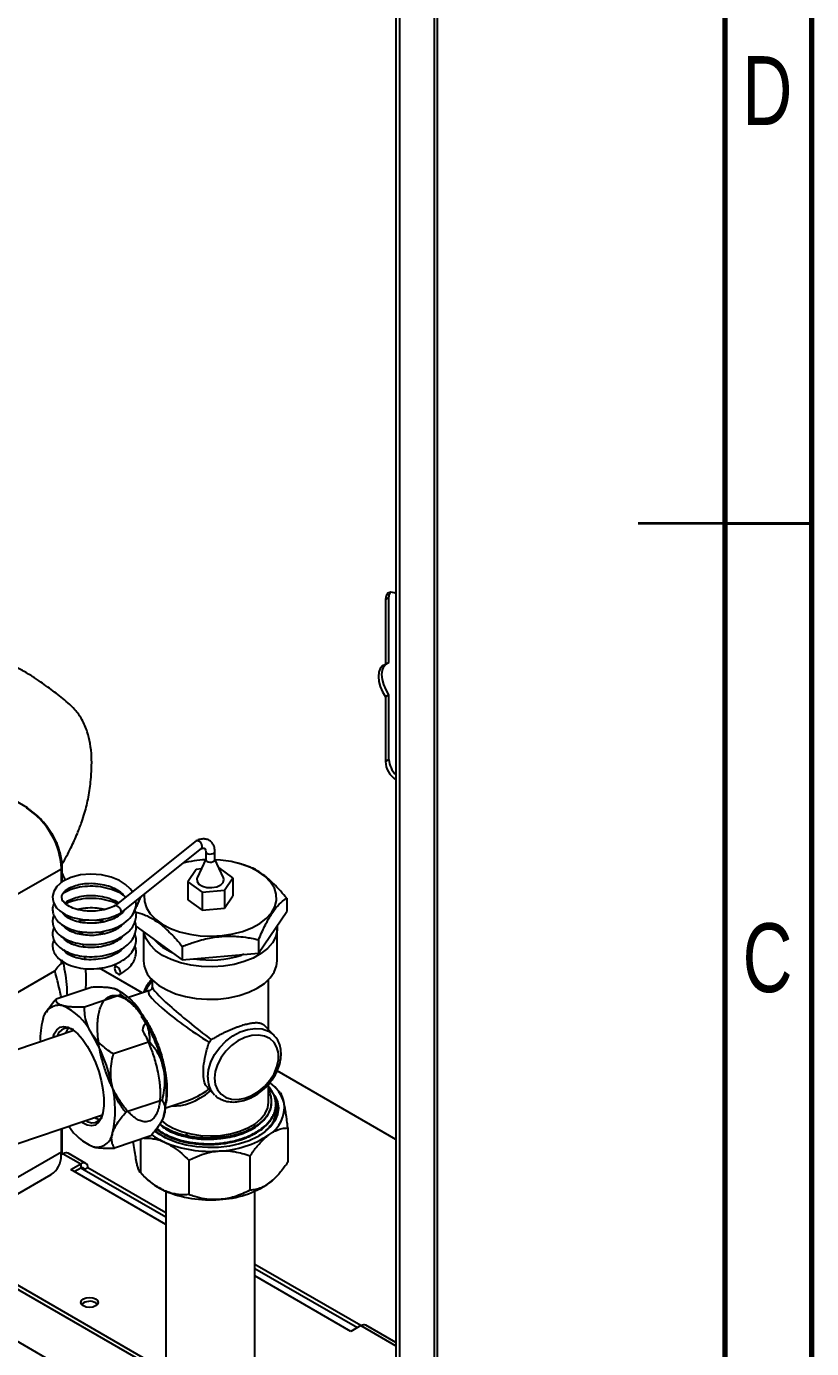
# Model space of a CAD drawing. Header units: millimetres. Extents: x 15 to 415, y 5 to 292.
# Drawn here: x 369.7 to 415, y 100.9 to 177.2 of the extents above; entities that cross this region are included whole.
import ezdxf

# ---------------------------------------------------------------- set-up
doc = ezdxf.new("R2010")
doc.units = ezdxf.units.MM
doc.styles.add('SLDTEXTSTYLE0', font='TXT', dxfattribs={"width": 0.75})

msp = doc.modelspace()

# ---------------------------------------------------------------- linework, layer by layer
at = {"color": 7, "linetype": 'Continuous', "lineweight": 70}
for p, q in [((415, 292), (415, 5)), ((410, 287), (410, 10))]:
    msp.add_line(p, q, dxfattribs=at)
at = {"color": 7, "linetype": 'Continuous', "lineweight": 25}
for p, q in [((393.4133, 97.3417), (393.4133, 189.9443)), ((393.2459, 97), (393.2459, 189.8194)), ((391.0235, 188.7697), (391.0235, 95.9504)), ((391.2256, 188.6531), (391.2256, 95.8337)), ((390.6195, 144.2259), (390.4175, 144.1093)), ((390.4175, 144.1093), (390.4175, 140.3766)), ((390.6195, 140.4932), (390.6195, 144.2259)), ((390.6195, 140.4932), (390.4175, 140.3766)), ((390.6195, 138.6268), (390.4175, 138.5102)), ((390.4175, 138.5102), (390.4175, 134.7774)), ((390.6195, 134.894), (390.6195, 138.6268)), ((369.7765, 132.1038), (365.18, 134.7573)), ((390.6195, 134.894), (390.4175, 134.7774)), ((379.4967, 130.2032), (374.8076, 126.4534)), ((375.1133, 126.0173), (379.7956, 129.7617)), ((380.0502, 129.1454), (379.5567, 128.0756)), ((380.0502, 129.592), (380.0502, 129.1254)), ((380.0502, 129.592), (380.0506, 129.5837)), ((380.5817, 129.1254), (380.5817, 129.592)), ((381.0752, 128.0756), (380.5817, 129.1454)), ((382.1158, 128.8594), (381.9087, 128.9142)), ((368.5982, 126.7921), (371.7254, 128.5974)), ((371.7672, 128.6558), (371.7671, 128.6596)), ((371.7672, 127.8402), (371.7672, 128.6558)), ((379.4917, 128.5538), (379.0113, 127.8443)), ((379.7893, 128.58), (379.4917, 128.5538)), ((381.6206, 128.0735), (380.8044, 128.6626)), ((372.1736, 127.3428), (372.1365, 127.4481)), ((379.0113, 127.8443), (379.8355, 127.2493)), ((379.0113, 127.8443), (379.0113, 126.7944)), ((379.8355, 127.2493), (381.1402, 127.3639)), ((381.1402, 127.3639), (381.6206, 128.0735)), ((381.1402, 127.3639), (381.1402, 126.3141)), ((381.6206, 128.0735), (381.6206, 127.0236)), ((372.391, 126.7253), (372.3479, 126.8477)), ((379.0113, 126.7944), (379.8355, 126.1995)), ((379.8355, 127.2493), (379.8355, 126.1995)), ((381.1402, 126.3141), (381.6206, 127.0236)), ((384.7191, 126.894), (384.7191, 126.1293)), ((371.9328, 125.899), (371.9761, 125.947)), ((374.9658, 125.9486), (375.044, 125.9022)), ((379.8355, 126.1995), (381.1402, 126.3141)), ((383.0977, 123.7346), (384.7191, 126.1293)), ((371.9448, 125.1898), (371.9991, 125.2322)), ((374.9574, 125.257), (375.0418, 125.1964)), ((376.0192, 125.279), (378.6945, 123.3478)), ((384.1731, 123.2929), (384.1731, 125.1593)), ((371.931, 124.4941), (371.9887, 124.5474)), ((372.8753, 124.8025), (372.8577, 124.9015)), ((376.4588, 124.9617), (376.4588, 123.2929)), ((383.0977, 124.4993), (383.0977, 123.7346)), ((373.0038, 124.0825), (372.9728, 124.2566)), ((373.0814, 123.3774), (373.0688, 123.5385)), ((378.6945, 124.1125), (378.6945, 123.3478)), ((378.6945, 123.3478), (383.0977, 123.7346)), ((382.2527, 123.6603), (382.1163, 123.612)), ((371.8264, 123.2045), (371.7254, 123.1367)), ((376.3884, 121.4294), (373.9124, 122.8587)), ((368.5982, 121.1183), (371.3501, 122.707)), ((376.9588, 122.1965), (376.9588, 121.7792)), ((383.6731, 119.3057), (383.6731, 122.1965)), ((373.5033, 121.774), (371.4135, 121.0698)), ((375.1417, 121.3202), (373.052, 120.616)), ((376.8095, 121.5713), (375.5947, 121.162)), ((370.9044, 120.4096), (370.8397, 120.3076)), ((372.4482, 119.2726), (362.9623, 116.0761)), ((371.996, 119.1599), (371.9829, 119.1158)), ((383.9681, 119.0139), (383.3915, 119.5842)), ((376.8096, 118.619), (374.7199, 117.9148)), ((391.0235, 112.9807), (384.1658, 116.9396)), ((380.1372, 115.9713), (380.5526, 115.5604)), ((383.6731, 115.1275), (383.6731, 116.1794)), ((384.3517, 115.686), (384.04, 116.002)), ((377.5299, 115.2527), (375.4401, 114.5485)), ((377.7388, 114.7992), (378.9535, 115.2085)), ((364.6045, 111.2025), (374.0904, 114.399)), ((384.0932, 114.9631), (384.0932, 115.0094)), ((384.0932, 114.5928), (384.0932, 114.6391)), ((371.7672, 112.3249), (371.7672, 113.6161)), ((373.6252, 114.2422), (373.6623, 114.215)), ((377.3898, 113.8535), (377.4545, 113.9555)), ((384.786, 113.6499), (384.786, 111.6741)), ((376.8806, 113.1933), (374.7909, 112.4891)), ((376.2784, 112.9903), (376.2784, 111.0714)), ((378.8896, 113.2294), (378.9994, 113.3044)), ((368.5982, 110.4613), (371.7254, 112.2666)), ((371.8306, 112.1624), (371.7558, 112.1192)), ((371.8306, 112.1623), (371.7622, 112.2018)), ((371.8306, 112.1624), (372.8408, 111.5792)), ((373.1265, 111.6075), (372.1163, 112.1907)), ((372.263, 111.2457), (372.8408, 111.5792)), ((372.4651, 111.129), (372.8408, 111.3459)), ((372.8408, 111.5792), (372.8408, 111.3459)), ((373.2449, 111.3459), (373.0428, 111.2292)), ((377.7445, 108.7483), (373.2449, 111.3459)), ((379.076, 111.7852), (379.076, 109.8094)), ((382.5999, 112.0348), (382.5999, 110.0591)), ((368.0063, 109.1532), (371.1336, 110.9585)), ((377.7445, 108.0813), (372.263, 111.2457)), ((373.0428, 111.2292), (377.7445, 108.515)), ((376.2801, 111.0695), (376.5918, 110.7536)), ((384.04, 110.7536), (384.0818, 110.7959)), ((377.7445, 109.9987), (377.7445, 97.5812)), ((382.8874, 97.8145), (382.8874, 109.9987)), ((377.4875, 96.5344), (358.5105, 107.4896)), ((365.8202, 106.535), (377.7445, 99.6512)), ((365.8202, 106.3017), (377.7445, 99.418)), ((389.0032, 102.2488), (382.8874, 105.7794)), ((382.8874, 105.5461), (388.8011, 102.1322)), ((388.4255, 101.9153), (382.8874, 105.1124)), ((373.6994, 103.5609), (373.8032, 103.4734)), ((389.0032, 102.2488), (388.4255, 101.9153)), ((391.0235, 101.2758), (389.2889, 102.2771))]:
    msp.add_line(p, q, dxfattribs=at)
at = {"color": 7, "linetype": 'Continuous', "lineweight": 35}
for p, q in [((415, 148.5), (405, 148.5)), ((410, 148.5), (415, 148.5))]:
    msp.add_line(p, q, dxfattribs=at)
at = {"color": 8, "linetype": 'Continuous', "lineweight": 25}
for p, q in [((371.7254, 127.8042), (371.7254, 128.5974)), ((371.7254, 123.1367), (371.7254, 123.2953)), ((371.7254, 112.2666), (371.7254, 113.602)), ((371.7162, 112.049), (371.7254, 112.2666)), ((372.8408, 111.3459), (373.0428, 111.2292)), ((389.0032, 102.2488), (391.0235, 101.0825))]:
    msp.add_line(p, q, dxfattribs=at)
at = {"color": 7, "linetype": 'Continuous', "lineweight": 25, "flags": 128}
for points in [[(391.0235, 144.4593), (390.9183, 144.5094), (390.7205, 144.5405), (390.5593, 144.4773), (390.454, 144.3276), (390.4175, 144.1093)], [(390.6195, 144.2259), (390.656, 144.4442), (390.7081, 144.5392)], [(390.4175, 140.3766), (390.248, 140.2886), (390.12, 140.1367), (390.0404, 139.929), (390.0134, 139.6766), (390.0404, 139.393), (390.12, 139.0934), (390.248, 138.7938), (390.4175, 138.5102)], [(390.6195, 138.6268), (390.45, 138.9104), (390.3221, 139.21), (390.2424, 139.5096), (390.2154, 139.7933), (390.2424, 140.0457), (390.3221, 140.2534), (390.4176, 140.3766)], [(376.5155, 127.1386), (376.504, 127.0622), (376.5123, 126.6979), (376.6244, 126.3393), (376.8371, 125.9963), (377.1448, 125.6782), (377.539, 125.3937), (378.0089, 125.1505), (378.5418, 124.9553), (379.123, 124.8134), (379.7368, 124.7286), (380.3664, 124.7033), (380.9946, 124.7382), (381.6043, 124.8323), (382.1788, 124.983), (382.7025, 125.1863), (383.1612, 125.4365), (383.5422, 125.727), (383.8352, 126.0497), (384.0323, 126.3958), (384.1279, 126.7559), (384.1196, 127.1202), (384.0075, 127.4787), (383.7947, 127.8217), (383.487, 128.1398), (383.0929, 128.4244), (382.623, 128.6675), (382.0901, 128.8628), (381.5089, 129.0047), (380.8951, 129.0895), (380.5985, 129.1089)], [(380.0502, 129.1254), (380.0607, 129.0827), (380.1084, 129.0295), (380.1877, 128.991), (380.2865, 128.9729), (380.3899, 128.978), (380.4819, 129.0055), (380.5487, 129.0513), (380.5801, 129.1084), (380.5817, 129.1254)], [(375.8175, 127.261), (375.685, 127.4435), (375.4278, 127.6817), (375.0677, 127.9097), (374.5962, 128.1048), (374.0294, 128.2373), (373.4267, 128.2825), (372.8243, 128.2341), (372.2614, 128.0901), (371.789, 127.8589), (371.4637, 127.5788), (371.2793, 127.2816), (371.2146, 126.996), (371.2235, 126.8221), (371.2642, 126.6609), (371.338, 126.5006), (371.4491, 126.343), (371.639, 126.1584), (371.9359, 125.9637), (372.3651, 125.7854), (372.9379, 125.6596), (373.6383, 125.6309), (374.4133, 125.746), (374.7977, 125.8696), (375.0965, 126.0099), (375.0965, 126.0099)], [(379.5567, 128.0756), (379.5399, 128.0298), (379.5479, 127.8632), (379.6597, 127.7095), (379.86, 127.5894), (380.122, 127.5193), (380.4101, 127.5086), (380.6856, 127.5586), (380.9111, 127.6627), (381.0562, 127.8068), (381.1013, 127.9715), (381.0752, 128.0756)], [(384.1643, 125.3098), (384.1682, 125.0472), (384.0837, 124.6827), (383.8964, 124.3312), (383.6115, 124.0023), (383.2366, 123.7049), (382.7821, 123.4472), (382.2604, 123.2362)], [(382.2604, 123.2362), (381.6855, 123.0777), (381.0734, 122.976), (380.4405, 122.9338), (379.8043, 122.9523), (379.182, 123.031), (378.5907, 123.1678), (378.0464, 123.3589), (377.564, 123.5991), (377.1567, 123.8818), (376.8356, 124.1994), (376.6094, 124.5432), (376.4843, 124.9038), (376.476, 124.9492)], [(374.7942, 122.8575), (374.8113, 122.7681), (374.8511, 122.6737), (374.9076, 122.5889), (374.972, 122.5264), (375.0347, 122.4958), (375.086, 122.5017), (375.1182, 122.5432), (375.1264, 122.6141), (375.1093, 122.7035), (375.0695, 122.7978), (375.013, 122.8827), (374.9486, 122.9452), (374.8859, 122.9758), (374.8346, 122.9699), (374.8024, 122.9283), (374.7942, 122.8575)], [(376.9847, 122.1704), (377.3502, 121.8692), (377.7966, 121.6068), (378.3117, 121.3904), (378.8814, 121.226), (379.4903, 121.1178), (380.1217, 121.0691), (380.7585, 121.0809), (381.3831, 121.1532), (381.9786, 121.2837), (382.5288, 121.4691), (383.0186, 121.7043), (383.4347, 121.9827), (383.7657, 122.297), (384.0026, 122.6383), (384.139, 122.9976), (384.1731, 123.2929)], [(371.2427, 118.8663), (371.3139, 119.0659), (371.4612, 119.3042), (371.6495, 119.4515), (371.8725, 119.5028), (372.1225, 119.4563), (372.3911, 119.3137), (372.669, 119.0798), (372.9469, 118.7626), (373.2152, 118.3728)], [(371.9765, 119.1136), (372.1022, 119.3437), (372.147, 119.3977)], [(380.5537, 116.5211), (380.597, 116.1596), (380.7248, 115.8441), (380.9311, 115.5894), (381.2063, 115.4074), (381.5375, 115.3067), (381.9093, 115.2919), (382.3042, 115.3638), (382.7038, 115.5189), (383.0894, 115.7501), (383.4429, 116.0464), (383.748, 116.3942), (383.9901, 116.777), (384.1582, 117.177), (384.2442, 117.5755), (384.2442, 117.9538), (384.1582, 118.2944), (383.9901, 118.5811), (383.748, 118.8007), (383.4429, 118.9429), (383.0894, 119.001), (382.7038, 118.9723), (382.3042, 118.8581), (381.9093, 118.6638), (381.5375, 118.3985), (381.2063, 118.0746), (380.9311, 117.7072), (380.7248, 117.3134), (380.597, 116.9118), (380.5537, 116.5211)], [(373.2152, 118.3728), (373.4648, 117.9238), (373.6872, 117.4308), (373.8749, 116.9106), (374.0214, 116.381), (374.1218, 115.8599), (374.1726, 115.3652), (374.1722, 114.9136), (374.1205, 114.5205), (374.0192, 114.1994), (373.8719, 113.9611), (373.6836, 113.8138), (373.4606, 113.7625), (373.2106, 113.809), (372.942, 113.9516), (372.8849, 113.9927)], [(383.6731, 115.9555), (383.7922, 115.8341), (384.0407, 115.4985), (384.1928, 115.1442), (384.2445, 114.7805), (384.1944, 114.4166), (384.0439, 114.0621), (383.7968, 113.7262), (383.4596, 113.4175), (383.041, 113.144), (382.5518, 112.9128), (382.0046, 112.7299), (381.4138, 112.6), (380.7945, 112.5265)], [(377.5144, 114.0596), (377.7545, 113.8747), (378.1702, 113.637), (378.6512, 113.4445), (379.1827, 113.3032), (379.7487, 113.2173), (380.3319, 113.1895), (380.9146, 113.2205), (381.4791, 113.3095), (382.0083, 113.4537), (382.4861, 113.6488), (382.8979, 113.8888), (383.2312, 114.1665), (383.476, 114.4733), (383.6248, 114.8), (383.6731, 115.1275)], [(380.5805, 115.5338), (380.5635, 115.5498), (380.5526, 115.5604)], [(373.1252, 114.0737), (373.2089, 114.0278), (373.4621, 113.9461), (373.6911, 113.963), (373.8874, 114.078), (374.0441, 114.2867), (374.0773, 114.3549)], [(377.6409, 114.3698), (377.5544, 114.1418), (377.4545, 113.9555)], [(373.9264, 114.117), (373.7024, 114.1941), (373.6187, 114.24)], [(380.7945, 112.5265), (380.1628, 112.5114), (379.535, 112.5549), (378.9275, 112.656), (378.356, 112.812), (377.8352, 113.019), (377.3787, 113.2715), (377.0918, 113.4817)], [(383.693, 110.4547), (383.9353, 110.6531), (384.04, 110.7536)], [(373.6994, 103.7942), (373.8078, 103.7005), (373.8459, 103.5901), (373.8078, 103.4796), (373.6994, 103.386), (373.5372, 103.3234), (373.3459, 103.3014), (373.1545, 103.3234), (372.9923, 103.386), (372.8839, 103.4796), (372.8459, 103.5901), (372.8839, 103.7005), (372.9923, 103.7942), (373.1545, 103.8567), (373.3459, 103.8787), (373.5372, 103.8567), (373.6994, 103.7942)]]:
    msp.add_lwpolyline(points, dxfattribs=at)
at = {"color": 8, "linetype": 'Continuous', "lineweight": 25, "flags": 128}
for points in [[(380.0506, 129.5837), (380.0607, 129.5493), (380.1084, 129.4961), (380.1877, 129.4576), (380.2865, 129.4395), (380.3899, 129.4446), (380.4819, 129.4721), (380.5487, 129.5179), (380.5801, 129.575), (380.5817, 129.5913)], [(376.9588, 122.123), (376.6747, 121.7271), (376.5388, 121.4801)], [(380.1629, 116.5804), (380.2088, 117.0082), (380.3443, 117.4481), (380.5635, 117.881), (380.8569, 118.2879), (381.2116, 118.6511), (381.6122, 118.9547), (382.0411, 119.1855), (382.4796, 119.3332), (382.9085, 119.3915), (383.3091, 119.3579), (383.6638, 119.2338), (383.9555, 119.0262)]]:
    msp.add_lwpolyline(points, dxfattribs=at)
at = {"color": 7, "linetype": 'Continuous', "lineweight": 25}
for centre, radius, start, end in [((391.711, 134.8244), 1.2944, 182.07995, 237.92005), ((391.9652, 134.9649), 1.3476, 183.014215, 225.671021), ((367.3391, 128.3978), 4.3909, 2.605478, 57.394522), ((369.7361, 132.0461), 0.0704, 353.701152, 54.986668), ((380.2791, 122.9505), 6.1633, 92.285229, 104.622287), ((379.1896, 126.3415), 2.7877, 221.255391, 247.098011), ((380.3104, 129.2352), 5.9061, 260.732246, 287.804818), ((378.0166, 123.3384), 1.5585, 181.672485, 228.539809), ((373.3713, 118.5855), 3.4038, 26.728979, 65.954834), ((371.5875, 119.7785), 0.9412, 77.130883, 172.996361), ((370.4102, 117.5877), 3.4038, 26.728979, 65.954834), ((374.5597, 118.8027), 4.0558, 164.401247, 182.598395), ((367.9734, 115.0434), 9.8455, 11.953976, 31.014948), ((372.0757, 118.7846), 0.6146, 56.932829, 164.651828), ((365.0124, 114.0456), 9.8455, 11.953976, 31.014948), ((372.1262, 115.6543), 5.6623, 346.888379, 14.611278), ((369.1651, 114.6565), 5.6623, 346.888379, 14.611278), ((382.5137, 114.5231), 2.1299, 15.128605, 54.291958), ((382.7528, 114.829), 1.8341, 300.83874, 7.831933), ((374.7505, 115.4047), 3.0847, 212.546597, 246.813746), ((373.7456, 113.4868), 0.9412, 257.130883, 352.996361), ((379.2818, 116.4591), 3.9698, 233.533479, 246.158555), ((380.2862, 118.9987), 6.6996, 247.080613, 274.723786), ((380.6081, 117.8632), 5.546, 272.375366, 303.795223), ((371.6958, 112.3321), 0.0718, 294.374658, 354.305201), ((371.998, 111.9287), 0.2874, 65.692881, 125.617577), ((370.3786, 112.0627), 1.3377, 304.361235, 359.410535), ((372.9985, 111.3858), 0.2495, 350.785963, 129.203285), ((372.9197, 111.2492), 0.1248, 350.785963, 129.203285), ((379.0975, 113.3292), 3.5933, 225.788954, 246.717601), ((380.2862, 116.1992), 6.6996, 247.080613, 274.723786), ((380.6081, 115.0636), 5.546, 272.375366, 303.795223), ((373.3544, 102.9573), 0.6953, 60.242628, 132.068102), ((389.1706, 102.0152), 0.2874, 65.692881, 125.617577)]:
    msp.add_arc(centre, radius, start, end, dxfattribs=at)
at = {"color": 8, "linetype": 'Continuous', "lineweight": 25}
for centre, radius, start, end in [((369.7469, 132.0383), 0.0719, 65.692881, 125.617577), ((371.6958, 128.6629), 0.0718, 294.374658, 354.305201), ((381.5652, 116.5317), 1.4031, 178.010512, 223.807001)]:
    msp.add_arc(centre, radius, start, end, dxfattribs=at)
for major_axis, ratio, start_param, end_param in [((3.5588, -2.3238), 0.1340023, 3.036403, 4.7808284), ((3.3504, -2.5916), 0.0820595, 3.2049811, 4.7917652), ((3.0477, 3.8881), 0.4793564, 3.7722396, 4.1446828), ((2.7317, 4.0885), 0.4772997, 3.380854, 4.0957873)]:
    msp.add_ellipse((380.3159, 119.2102), major_axis=major_axis, ratio=ratio, start_param=start_param, end_param=end_param, dxfattribs=at)
at = {"color": 7, "linetype": 'Continuous', "lineweight": 25}
for points, knots in [([(371.76, 128.8502), (371.9365, 129.1655), (372.2626, 129.7479), (372.6308, 130.569), (372.8841, 131.2379), (373.1065, 131.9399), (373.304, 132.7568), (373.4243, 133.6182), (373.4707, 134.3944), (373.4712, 135.0878), (373.4025, 135.7907), (373.2264, 136.5215), (372.9434, 137.1765), (372.5596, 137.7362), (372.1246, 138.1444), (371.7112, 138.4841), (371.3186, 138.7876), (370.9234, 139.0801), (370.5165, 139.3694), (370.0244, 139.7005), (369.5648, 139.9791), (369.1594, 140.1914), (368.8977, 140.3191), (368.7463, 140.3825), (368.7013, 140.4013)], [0, 0, 0, 0, 0.0724848, 0.133886, 0.1829415, 0.2202296, 0.2879248, 0.3614139, 0.4115907, 0.4627289, 0.5207565, 0.5734169, 0.6324106, 0.6842034, 0.7248827, 0.7583315, 0.7907753, 0.8238285, 0.8588809, 0.8982274, 0.9425326, 0.9660517, 0.9899144, 1, 1, 1, 1]), ([(371.1633, 130.6058), (371.0643, 130.7643), (370.8685, 131.0782), (370.5214, 131.4794), (370.1645, 131.8097), (369.9232, 131.9636), (369.8061, 132.0384)], [0, 0, 0, 0, 0.26271837, 0.51997734, 0.76696794, 1, 1, 1, 1]), ([(371.7614, 128.6589), (371.7622, 128.7246), (371.7647, 128.9046), (371.718, 129.2269), (371.6352, 129.58), (371.5282, 129.8992), (371.3914, 130.238), (371.2655, 130.4715), (371.1861, 130.6187)], [0, 0, 0, 0, 0.1085019, 0.29731, 0.4940597, 0.6388778, 0.7722715, 1, 1, 1, 1]), ([(379.4988, 130.2007), (379.5029, 130.2052), (379.5195, 130.223), (379.565, 130.2281), (379.6118, 130.2171), (379.6395, 130.2036), (379.6454, 130.2004), (379.6466, 130.1997)], [0, 0, 0, 0, 0.1269722, 0.5113144, 0.8955863, 0.978436, 1, 1, 1, 1]), ([(380.5817, 129.5913), (380.5711, 129.7), (380.5543, 129.871), (380.4468, 130.0612), (380.3237, 130.1899), (380.1569, 130.2815), (379.9536, 130.3211), (379.7275, 130.3026), (379.5756, 130.2394), (379.5001, 130.2079)], [0, 0, 0, 0, 0.2005793, 0.315654, 0.4397603, 0.5721324, 0.7115263, 0.8565729, 1, 1, 1, 1]), ([(379.7932, 129.7647), (379.8001, 129.7691), (379.8218, 129.783), (379.8396, 129.8326), (379.8431, 129.9046), (379.8237, 129.9863), (379.7847, 130.0672), (379.7298, 130.139), (379.6819, 130.179), (379.6538, 130.1958), (379.6479, 130.1991), (379.6466, 130.1997)], [0, 0, 0, 0, 0.0681302, 0.21670279, 0.36418077, 0.51150765, 0.6594618, 0.80847347, 0.95928786, 0.99158131, 1, 1, 1, 1]), ([(379.7645, 129.7409), (379.7987, 129.7552), (379.8853, 129.7915), (379.9745, 129.78), (380.0351, 129.7363), (380.0449, 129.6428), (380.0502, 129.5926)], [0, 0, 0, 0, 0.15995346, 0.40432835, 0.67999986, 1, 1, 1, 1]), ([(384.7191, 126.894), (384.6073, 127.0285), (384.2999, 127.3983), (383.7687, 127.9453), (383.1492, 128.4244), (382.5933, 128.7175), (382.2682, 128.8079), (382.1256, 128.8476)], [0, 0, 0, 0, 0.1344996, 0.3697865, 0.6127507, 0.830211, 1, 1, 1, 1]), ([(371.9428, 127.9342), (371.9052, 128.0303), (371.8507, 128.1701), (371.7871, 128.3069), (371.7672, 128.3497)], [0, 0, 0, 0, 0.6874789, 1, 1, 1, 1]), ([(374.815, 126.4677), (374.689, 126.4072), (374.4211, 126.2786), (373.9407, 126.1746), (373.4582, 126.1366), (372.914, 126.1682), (372.3947, 126.2969), (372.0193, 126.5042), (371.8316, 126.6872), (371.7314, 126.8861), (371.7458, 127.1167), (371.9739, 127.3747), (372.3423, 127.5678), (372.7256, 127.689), (373.1892, 127.7567), (373.698, 127.7561), (374.2084, 127.678), (374.6784, 127.5279), (375.0574, 127.3183), (375.3014, 127.1088), (375.3733, 126.9729), (375.3982, 126.9257)], [0, 0, 0, 0, 0.0473637, 0.1007577, 0.1498034, 0.194531, 0.2705144, 0.3292946, 0.3751512, 0.4146371, 0.4828618, 0.565461, 0.6115526, 0.6598483, 0.710209, 0.7620331, 0.814613, 0.867664, 0.9211339, 0.9726238, 1, 1, 1, 1]), ([(375.3263, 127.0463), (375.3152, 127.056), (375.169, 127.1854), (374.7675, 127.3566), (374.1684, 127.5333), (373.5295, 127.5984), (372.9114, 127.5642), (372.3388, 127.4411), (372.0326, 127.2888), (371.8818, 127.2138)], [0, 0, 0, 0, 0.0139787, 0.1854589, 0.3535272, 0.5189137, 0.6820108, 0.8433385, 1, 1, 1, 1]), ([(371.2913, 126.6022), (371.2604, 126.5147), (371.2005, 126.3449), (371.22, 126.067), (371.3255, 125.7876), (371.5516, 125.5072), (371.9021, 125.2546), (372.3673, 125.0587), (372.9215, 124.9363), (373.5398, 124.9045), (374.1851, 124.9734), (374.8133, 125.1541), (375.3643, 125.4452), (375.7669, 125.8159), (375.9784, 126.2093), (376.0486, 126.5186), (376.0189, 126.6873), (376.0105, 126.7348)], [0, 0, 0, 0, 0.05300717, 0.10289757, 0.15899337, 0.22223112, 0.29043542, 0.3611423, 0.43441758, 0.51049962, 0.58894671, 0.66990431, 0.75376749, 0.83746228, 0.91158836, 0.97510635, 1, 1, 1, 1]), ([(371.9335, 126.6049), (371.9345, 126.6065), (371.972, 126.666), (372.1843, 126.7893), (372.5413, 126.9443), (373.0256, 127.0443), (373.5594, 127.0655), (374.1024, 127.003), (374.5843, 126.8595), (374.8931, 126.7202), (375.0032, 126.6312), (375.0165, 126.6205)], [0, 0, 0, 0, 0.0035023, 0.1275165, 0.2666074, 0.4113931, 0.5566848, 0.7018014, 0.8464508, 0.9815083, 1, 1, 1, 1]), ([(374.9486, 126.5662), (374.9453, 126.5681), (374.7795, 126.6659), (374.3639, 126.7809), (373.7412, 126.889), (373.0969, 126.8871), (372.5117, 126.7806), (372.1315, 126.6652), (371.986, 126.5711), (371.9755, 126.5642)], [0, 0, 0, 0, 0.00404968, 0.20277708, 0.40044906, 0.59783653, 0.79562464, 0.98514633, 1, 1, 1, 1]), ([(376.3175, 126.9803), (376.2343, 126.8192), (376.1165, 126.5912), (376.0042, 126.3305), (375.9712, 126.254)], [0, 0, 0, 0, 0.7064503, 1, 1, 1, 1]), ([(383.0977, 124.4993), (383.2134, 124.7622), (383.4477, 125.2942), (383.8177, 125.9652), (384.1956, 126.4763), (384.4947, 126.7497), (384.6667, 126.8603), (384.7191, 126.894)], [0, 0, 0, 0, 0.2210602, 0.4473585, 0.669137, 0.8992177, 1, 1, 1, 1]), ([(371.2986, 125.9028), (371.2841, 125.8764), (371.2204, 125.7603), (371.2016, 125.5355), (371.2541, 125.2286), (371.4414, 124.9194), (371.7723, 124.6299), (372.2431, 124.3995), (372.8116, 124.2533), (373.4198, 124.2047), (374.0253, 124.2492), (374.5825, 124.3785), (375.0552, 124.571), (375.4238, 124.8028), (375.7904, 125.14), (376.0034, 125.5438), (376.0504, 125.9507), (375.993, 126.1449), (375.9672, 126.2324)], [0, 0, 0, 0, 0.015783, 0.0695028, 0.1252744, 0.1882696, 0.2584908, 0.3340112, 0.4082552, 0.4808361, 0.5519932, 0.6213319, 0.6853834, 0.7437306, 0.796378, 0.8992742, 0.9546553, 1, 1, 1, 1]), ([(375.3751, 126.2267), (375.3342, 126.1706), (375.2413, 126.0429), (374.9918, 125.8467), (374.622, 125.6547), (374.1436, 125.5092), (373.6067, 125.4394), (373.069, 125.4533), (372.5837, 125.5467), (372.1906, 125.6996), (371.949, 125.876), (371.8176, 125.9922), (371.807, 126.047), (371.8068, 126.0484)], [0, 0, 0, 0, 0.0694498, 0.1580221, 0.2582302, 0.3684482, 0.480028, 0.5916164, 0.7028207, 0.8119092, 0.9106453, 0.9977086, 1, 1, 1, 1]), ([(372.6653, 126.2578), (372.6899, 126.266), (372.8565, 126.3214), (373.2469, 126.358), (373.7632, 126.3548), (374.0823, 126.2855), (374.228, 126.2538)], [0, 0, 0, 0, 0.05795411, 0.39255933, 0.72249434, 1, 1, 1, 1]), ([(374.9104, 126.4671), (374.9097, 126.4674), (374.9039, 126.469), (374.8776, 126.4749), (374.8441, 126.4767), (374.8252, 126.4618), (374.8199, 126.4576)], [0, 0, 0, 0, 0.0220674, 0.1630968, 0.765989, 1, 1, 1, 1]), ([(374.9104, 126.4671), (374.9112, 126.4669), (374.9169, 126.4652), (374.944, 126.4558), (374.9936, 126.4272), (375.0562, 126.3672), (375.1079, 126.2928), (375.143, 126.2122), (375.1582, 126.1335), (375.1502, 126.0672), (375.1283, 126.0236), (375.1041, 126.014), (375.0961, 126.0108)], [0, 0, 0, 0, 0.0047924, 0.0350641, 0.1649164, 0.2947934, 0.4224591, 0.5498221, 0.6776818, 0.806635, 0.9368012, 1, 1, 1, 1]), ([(375.9128, 126.1205), (375.9306, 126.1166), (376.1286, 126.0734), (376.5194, 125.9545), (377.1126, 125.6523), (377.7368, 125.1701), (378.2685, 124.6251), (378.5827, 124.247), (378.6945, 124.1125)], [0, 0, 0, 0, 0.0201191, 0.2229242, 0.4298164, 0.6482429, 0.8748459, 1, 1, 1, 1]), ([(371.3021, 125.191), (371.2807, 125.1527), (371.2049, 125.0174), (371.2034, 124.7669), (371.2819, 124.4751), (371.4528, 124.2165), (371.702, 123.9869), (372.0479, 123.7843), (372.4988, 123.6216), (373.0421, 123.5242), (373.6433, 123.51), (374.2577, 123.5912), (374.8441, 123.7694), (375.3419, 124.0348), (375.7086, 124.3571), (375.9322, 124.6961), (376.032, 125.0351), (376.0415, 125.322), (375.9826, 125.4959), (375.9591, 125.5654)], [0, 0, 0, 0, 0.0234957, 0.0829904, 0.1372447, 0.188142, 0.2405922, 0.298671, 0.3623891, 0.4313681, 0.502186, 0.5743909, 0.6482086, 0.7232652, 0.7930439, 0.8556221, 0.9110504, 0.9644164, 1, 1, 1, 1]), ([(375.3261, 125.4524), (375.2497, 125.3714), (375.0908, 125.2027), (374.7113, 124.9903), (374.2473, 124.8338), (373.7363, 124.7496), (373.2251, 124.7435), (372.7607, 124.8063), (372.378, 124.921), (372.1008, 125.0616), (371.9123, 125.1948), (371.8718, 125.2774), (371.8559, 125.3099)], [0, 0, 0, 0, 0.1058876, 0.2203093, 0.3340719, 0.4467325, 0.5578307, 0.665574, 0.7661743, 0.859135, 0.9445712, 1, 1, 1, 1]), ([(372.0652, 125.2042), (372.034, 125.1946), (372.0008, 125.1845), (371.9758, 125.168), (371.9743, 125.1671)], [0, 0, 0, 0, 0.94282424, 1, 1, 1, 1]), ([(372.6416, 125.5493), (372.742, 125.5765), (372.9472, 125.632), (373.1867, 125.6402), (373.3089, 125.6444)], [0, 0, 0, 0, 0.4897117, 1, 1, 1, 1]), ([(373.6722, 125.6359), (373.7699, 125.6318), (373.9621, 125.6238), (374.1392, 125.5741), (374.2263, 125.5497)], [0, 0, 0, 0, 0.5086267, 1, 1, 1, 1]), ([(371.2937, 124.4966), (371.2829, 124.4774), (371.2267, 124.3771), (371.2035, 124.174), (371.2369, 123.8841), (371.3992, 123.5695), (371.7288, 123.2581), (372.2194, 123.0058), (372.8098, 122.8522), (373.441, 122.8027), (374.0707, 122.8552), (374.6595, 123.0012), (375.1731, 123.2309), (375.5825, 123.5277), (375.8638, 123.8675), (376.0117, 124.219), (376.0497, 124.556), (375.9923, 124.7647), (375.9653, 124.863)], [0, 0, 0, 0, 0.0116257, 0.0605957, 0.1116705, 0.1750758, 0.250376, 0.3286581, 0.4050983, 0.4800592, 0.5537673, 0.6257985, 0.6963599, 0.7655274, 0.8319107, 0.8933658, 0.9497899, 1, 1, 1, 1]), ([(375.266, 124.7188), (375.245, 124.6835), (375.1802, 124.575), (374.9295, 124.414), (374.5794, 124.2397), (374.1329, 124.1104), (373.6307, 124.0422), (373.1089, 124.0504), (372.6151, 124.1355), (372.2059, 124.2891), (371.9355, 124.4651), (371.859, 124.5816), (371.8303, 124.6253)], [0, 0, 0, 0, 0.0450119, 0.1384585, 0.2379571, 0.3434215, 0.4542473, 0.5690106, 0.6869532, 0.8077019, 0.9279374, 1, 1, 1, 1]), ([(372.6497, 124.851), (372.6992, 124.8669), (372.857, 124.9177), (373.0516, 124.9304), (373.1851, 124.9392)], [0, 0, 0, 0, 0.3139821, 1, 1, 1, 1]), ([(373.6864, 124.9375), (373.7267, 124.9366), (373.9195, 124.9325), (374.1049, 124.8865), (374.2515, 124.8501)], [0, 0, 0, 0, 0.209039, 1, 1, 1, 1]), ([(374.9719, 124.5525), (374.981, 124.5478), (375.0092, 124.5334), (375.0291, 124.5158), (375.0425, 124.504)], [0, 0, 0, 0, 0.32492109, 1, 1, 1, 1]), ([(378.6945, 124.1125), (378.7982, 124.1539), (379.0058, 124.2368), (379.3772, 124.3677), (379.7988, 124.4948), (380.2456, 124.5972), (380.7371, 124.6761), (381.1593, 124.7078), (381.5493, 124.7086), (381.9022, 124.6937), (382.2816, 124.6537), (382.7043, 124.5859), (382.9554, 124.5306), (383.0977, 124.4993)], [0, 0, 0, 0, 0.0734783, 0.1471557, 0.258517, 0.3620606, 0.4473688, 0.5855293, 0.641208, 0.7073853, 0.8222946, 0.8993084, 1, 1, 1, 1]), ([(375.3037, 124.0381), (375.2552, 123.9824), (375.1357, 123.8446), (374.8187, 123.6449), (374.375, 123.4671), (373.8518, 123.3608), (373.3086, 123.3369), (372.7936, 123.3965), (372.369, 123.5232), (372.0137, 123.703), (371.9122, 123.8375), (371.8561, 123.912)], [0, 0, 0, 0, 0.0734249, 0.1813041, 0.2983728, 0.4165215, 0.5349199, 0.6532918, 0.7685443, 0.8719407, 1, 1, 1, 1]), ([(375.0843, 122.5007), (375.2418, 122.5977), (375.5372, 122.7796), (375.817, 123.1059), (375.9698, 123.4025), (376.0369, 123.6994), (376.0396, 123.9492), (375.9787, 124.1036), (375.9614, 124.1472)], [0, 0, 0, 0, 0.2301301, 0.4317611, 0.6018233, 0.7397989, 0.9264382, 1, 1, 1, 1]), ([(371.3501, 122.7069), (371.4154, 122.8022), (371.5288, 122.9677), (371.6668, 123.0863), (371.7254, 123.1367)], [0, 0, 0, 0, 0.5756144, 1, 1, 1, 1]), ([(371.7254, 123.1367), (371.7276, 123.1386), (371.7322, 123.1427), (371.7407, 123.1553), (371.7552, 123.1903), (371.7661, 123.2571), (371.7653, 123.3131), (371.7649, 123.3447)], [0, 0, 0, 0, 0.0437004, 0.0921613, 0.2099736, 0.5536706, 1, 1, 1, 1]), ([(373.1315, 121.6487), (373.1471, 121.9459), (373.1677, 122.3387), (373.1315, 122.7459), (373.1227, 122.8451)], [0, 0, 0, 0, 0.7565667, 1, 1, 1, 1]), ([(371.7227, 121.174), (371.6903, 121.3097), (371.6161, 121.62), (371.4958, 122.133), (371.3987, 122.5152), (371.3501, 122.707)], [0, 0, 0, 0, 0.2792635, 0.6384994, 1, 1, 1, 1]), ([(376.9588, 122.241), (376.8878, 122.1585), (376.7146, 121.9572), (376.5453, 121.6854), (376.4728, 121.4995), (376.4541, 121.4515)], [0, 0, 0, 0, 0.3400023, 0.8295133, 1, 1, 1, 1]), ([(373.5033, 121.774), (373.6027, 121.7766), (373.8022, 121.7819), (374.0836, 121.7785), (374.3456, 121.764), (374.577, 121.7372), (374.6991, 121.708), (374.7582, 121.6939)], [0, 0, 0, 0, 0.1977545, 0.3966796, 0.6005789, 0.8069359, 1, 1, 1, 1]), ([(376.6177, 119.719), (376.4995, 119.581), (376.2991, 119.3473), (376.61, 118.9337), (376.7523, 118.565), (376.9081, 118.1871), (377.0427, 117.7931), (377.1733, 117.3538), (377.2852, 116.8803), (377.3622, 116.4302), (377.4031, 116.0586), (377.4218, 115.7188), (377.4192, 115.449), (377.4037, 115.2305), (377.3865, 115.081), (377.3641, 114.9433), (377.3192, 114.7338), (377.2522, 114.5351), (377.1651, 114.3697), (377.0916, 114.2612), (377.0065, 114.1662), (376.8967, 114.0821), (376.7675, 114.0221), (376.592, 113.9893), (376.3726, 114.0164), (376.1599, 114.1078), (376.0044, 114.2045), (375.891, 114.2865), (375.7431, 114.4087), (375.556, 114.5933), (375.3499, 114.837), (375.1464, 115.1157), (374.9696, 115.3944), (374.8216, 115.6561), (374.7139, 115.8626), (374.6253, 116.0448), (374.5693, 116.167), (374.5136, 116.2922), (374.4272, 116.4939), (374.3048, 116.8109), (374.1848, 117.168), (374.0847, 117.5088), (373.9778, 117.932), (373.8853, 118.4111), (373.835, 118.8243), (373.8155, 119.086), (373.8083, 119.236), (373.8054, 119.3554), (373.8046, 119.4853), (373.8074, 119.6323), (373.8178, 119.8137), (373.8419, 120.0511), (373.896, 120.3531), (373.9954, 120.6634), (374.1226, 120.9035), (374.2378, 121.0464), (374.3313, 121.1318), (374.4086, 121.1871), (374.4909, 121.2315), (374.5896, 121.269), (374.7205, 121.2958), (374.8998, 121.2944), (375.0978, 121.2465), (375.2723, 121.1693), (375.4127, 121.0892), (375.5434, 121.0011), (375.6931, 120.8826), (375.8682, 120.7217), (376.0742, 120.5016), (376.3741, 120.1266), (376.7389, 119.561), (377.0254, 118.9836), (377.1931, 118.5849), (377.272, 118.3842), (377.3462, 118.1814), (377.404, 118.0111), (377.4554, 117.8505), (377.5083, 117.6763), (377.5763, 117.4305), (377.6485, 117.1314), (377.7094, 116.8256), (377.7517, 116.5576), (377.7788, 116.3378), (377.7964, 116.146), (377.8073, 115.964), (377.812, 115.7876), (377.8098, 115.5888), (377.7977, 115.3452), (377.7691, 115.1813), (377.7529, 115.0888)], [0, 0, 0, 0, 0.02013967, 0.03411196, 0.04802676, 0.06233152, 0.07569579, 0.09069648, 0.10955753, 0.12693218, 0.14083364, 0.15274053, 0.16835609, 0.17585916, 0.18315668, 0.19024866, 0.19713509, 0.21753043, 0.22742292, 0.23481109, 0.24588311, 0.25695506, 0.26907114, 0.2825851, 0.3029152, 0.32163944, 0.33009109, 0.33660508, 0.34590449, 0.3613635, 0.37577644, 0.38927297, 0.40493009, 0.41480769, 0.42327265, 0.4305594, 0.43666778, 0.43756676, 0.44504332, 0.45968405, 0.47264748, 0.48361551, 0.49606115, 0.51765246, 0.53485619, 0.54181357, 0.54767128, 0.5524292, 0.55608725, 0.56348112, 0.57075275, 0.57955175, 0.59560762, 0.61509354, 0.63247289, 0.64610806, 0.65329037, 0.66064945, 0.6680085, 0.67536753, 0.68589319, 0.69969369, 0.71616687, 0.72829902, 0.73563749, 0.74452045, 0.75438488, 0.76523065, 0.77901117, 0.79499501, 0.8251907, 0.85505361, 0.86242574, 0.86979787, 0.87717001, 0.88454214, 0.88823325, 0.89449192, 0.90331754, 0.91470922, 0.9268945, 0.93694414, 0.94485742, 0.95222584, 0.95959423, 0.96696257, 0.97433089, 0.98550399, 1, 1, 1, 1]), ([(374.7582, 121.6939), (374.809, 121.6777), (374.9114, 121.645), (375.0389, 121.5686), (375.1306, 121.4627), (375.138, 121.368), (375.1417, 121.3202)], [0, 0, 0, 0, 0.1893593, 0.3812577, 0.6874988, 1, 1, 1, 1]), ([(375.1417, 121.3202), (375.246, 121.2511), (375.5081, 121.0775), (375.8947, 120.7589), (376.2118, 120.4187), (376.3608, 120.193), (376.4113, 120.1164)], [0, 0, 0, 0, 0.2056137, 0.5170117, 0.8361666, 1, 1, 1, 1]), ([(376.9558, 121.7691), (376.9528, 121.738), (376.9461, 121.6687), (376.8481, 121.5831), (376.824, 121.5781), (376.8193, 121.5772)], [0, 0, 0, 0, 0.3961328, 0.8805777, 1, 1, 1, 1]), ([(371.4135, 121.0698), (371.3236, 120.9642), (371.1426, 120.7518), (370.9735, 120.5282), (370.9091, 120.4151), (370.9037, 120.4055)], [0, 0, 0, 0, 0.4749587, 0.955422, 1, 1, 1, 1]), ([(371.7971, 120.6961), (371.7462, 120.7123), (371.6438, 120.745), (371.5163, 120.8214), (371.4246, 120.9273), (371.4173, 121.022), (371.4135, 121.0698)], [0, 0, 0, 0, 0.1893593, 0.3812577, 0.6874988, 1, 1, 1, 1]), ([(373.052, 120.616), (372.9525, 120.6134), (372.753, 120.6081), (372.4718, 120.6115), (372.2091, 120.6258), (372.017, 120.6491), (371.883, 120.674), (371.8258, 120.6887), (371.7971, 120.6961)], [0, 0, 0, 0, 0.1977377, 0.3966457, 0.6005276, 0.806867, 0.9032637, 1, 1, 1, 1]), ([(373.4503, 119.1186), (373.4051, 119.197), (373.2743, 119.4241), (373.1332, 119.8237), (373.0599, 120.2484), (373.0542, 120.5126), (373.052, 120.616)], [0, 0, 0, 0, 0.16383208, 0.47463023, 0.79438792, 1, 1, 1, 1]), ([(376.2285, 120.3837), (376.2533, 120.3545), (376.3269, 120.2677), (376.4476, 120.1033), (376.5905, 119.892), (376.7308, 119.662), (376.8655, 119.4189), (376.9932, 119.1657), (377.1135, 118.9033), (377.2274, 118.6295), (377.3457, 118.3131), (377.4645, 117.9537), (377.5342, 117.6894), (377.5692, 117.5563)], [0, 0, 0, 0, 0.0441386, 0.1312238, 0.2189137, 0.3085105, 0.3987663, 0.4858515, 0.5735413, 0.6631382, 0.753394, 0.8758463, 1, 1, 1, 1]), ([(376.3178, 120.1011), (376.3805, 120.0105), (376.5099, 119.8235), (376.6828, 119.5304), (376.8301, 119.2561), (376.9537, 119.0038), (377.0639, 118.7622), (377.1321, 118.5934), (377.1644, 118.5135)], [0, 0, 0, 0, 0.1985737, 0.4094507, 0.5760848, 0.7125209, 0.864036, 1, 1, 1, 1]), ([(376.4113, 120.1164), (376.4744, 120.0039), (376.6018, 119.7766), (376.7239, 119.4068), (376.7986, 119.0182), (376.8059, 118.7527), (376.8096, 118.619)], [0, 0, 0, 0, 0.2339983, 0.4727101, 0.7345837, 1, 1, 1, 1]), ([(380.3696, 118.7307), (380.4395, 118.7757), (380.5612, 118.8542), (380.7459, 118.9604), (380.9174, 119.0531), (381.0953, 119.143), (381.2759, 119.2284), (381.4568, 119.3086), (381.6379, 119.3837), (381.8199, 119.4538), (381.9894, 119.5139), (382.1442, 119.5642), (382.2849, 119.6059), (382.4209, 119.6419), (382.5487, 119.6711), (382.6674, 119.6935), (382.7773, 119.7094), (382.8801, 119.719), (382.9788, 119.722), (383.072, 119.7175), (383.1589, 119.7043), (383.237, 119.6825), (383.309, 119.6489), (383.3602, 119.6165), (383.3846, 119.5891), (383.3901, 119.5829)], [0, 0, 0, 0, 0.0616051, 0.1072064, 0.1530774, 0.1998715, 0.2470232, 0.2926398, 0.3386547, 0.3860174, 0.4338816, 0.4733124, 0.5130358, 0.5536597, 0.5945821, 0.6335317, 0.672711, 0.7125583, 0.7526136, 0.7968892, 0.8414032, 0.8866083, 0.9320319, 0.9844358, 1, 1, 1, 1]), ([(374.7199, 117.9148), (374.5873, 118.0034), (374.3206, 118.1815), (373.9741, 118.476), (373.6745, 118.7876), (373.5255, 119.0076), (373.4503, 119.1186)], [0, 0, 0, 0, 0.262126, 0.5272899, 0.7614272, 1, 1, 1, 1]), ([(380.5887, 115.5353), (380.6028, 115.5193), (380.6939, 115.4158), (380.9227, 115.289), (381.2614, 115.1683), (381.64, 115.1311), (382.0404, 115.171), (382.4516, 115.2898), (382.8573, 115.4833), (383.242, 115.744), (383.5908, 116.0621), (383.8908, 116.4259), (384.1309, 116.8227), (384.3014, 117.2387), (384.3945, 117.6593), (384.405, 118.0693), (384.3285, 118.4495), (384.1806, 118.7792), (384.0247, 118.9461), (383.9515, 119.0243)], [0, 0, 0, 0, 0.010955, 0.07067, 0.1303164, 0.1907115, 0.2521908, 0.3145388, 0.3773447, 0.4402899, 0.5032737, 0.5663296, 0.629513, 0.6928848, 0.756462, 0.8200493, 0.8831761, 0.9452286, 1, 1, 1, 1]), ([(376.8096, 118.619), (376.8809, 118.5322), (377.0238, 118.3582), (377.2156, 118.0706), (377.3837, 117.7584), (377.5195, 117.4282), (377.5774, 117.1953), (377.6054, 117.0827)], [0, 0, 0, 0, 0.1977545, 0.3966796, 0.6005789, 0.8069359, 1, 1, 1, 1]), ([(380.1613, 115.994), (380.1051, 116.0456), (379.9789, 116.1615), (379.9046, 116.5882), (379.9116, 117.1705), (380.0196, 117.8463), (380.1525, 118.3164), (380.2421, 118.5579), (380.2486, 118.5755)], [0, 0, 0, 0, 0.1647416, 0.3701484, 0.5761005, 0.7712239, 0.9832903, 1, 1, 1, 1]), ([(380.3696, 118.7307), (380.3479, 118.7135), (380.3044, 118.6793), (380.2669, 118.6204), (380.2524, 118.5847), (380.2486, 118.5755)], [0, 0, 0, 0, 0.42560236, 0.85157748, 1, 1, 1, 1]), ([(374.6443, 116.0849), (374.6239, 116.1977), (374.5828, 116.4248), (374.5643, 116.8468), (374.5975, 117.3488), (374.6788, 117.7249), (374.7199, 117.9148)], [0, 0, 0, 0, 0.18935934, 0.38125769, 0.68749882, 1, 1, 1, 1]), ([(377.5692, 117.5563), (377.5994, 117.436), (377.6478, 117.2431), (377.7275, 116.8436), (377.7808, 116.475), (377.8036, 116.1296), (377.8112, 115.974), (377.8097, 115.9096), (377.8096, 115.9057)], [0, 0, 0, 0, 0.20800757, 0.33365889, 0.69991532, 0.86620736, 0.99201945, 1, 1, 1, 1]), ([(377.6054, 117.0827), (377.6258, 116.9698), (377.6669, 116.7427), (377.6855, 116.3207), (377.6523, 115.8188), (377.571, 115.4427), (377.5299, 115.2527)], [0, 0, 0, 0, 0.1893593, 0.3812577, 0.6874988, 1, 1, 1, 1]), ([(375.4401, 114.5485), (375.3689, 114.6353), (375.2259, 114.8094), (375.0341, 115.097), (374.866, 115.4092), (374.7303, 115.7393), (374.6723, 115.9723), (374.6443, 116.0849)], [0, 0, 0, 0, 0.1977545, 0.3966796, 0.6005789, 0.8069359, 1, 1, 1, 1]), ([(377.2259, 113.626), (377.2941, 113.5664), (377.4457, 113.434), (377.7692, 113.2569), (378.1498, 113.0864), (378.5497, 112.9556), (378.8828, 112.8742), (379.1395, 112.8252), (379.3463, 112.7931), (379.5562, 112.7678), (379.7987, 112.7469), (380.1064, 112.733), (380.5053, 112.737), (380.9182, 112.7692), (381.2614, 112.8187), (381.7157, 112.9055), (382.1676, 113.0343), (382.6449, 113.2328), (383.0888, 113.4666), (383.5558, 113.8178), (383.8375, 114.1757), (383.9635, 114.4229), (384.014, 114.5473), (384.0525, 114.6733), (384.0744, 114.7791), (384.0878, 114.879), (384.0952, 114.9877), (384.0906, 115.141), (384.0602, 115.328), (383.9988, 115.5197), (383.9193, 115.6881), (383.8357, 115.8263), (383.7563, 115.9387), (383.6984, 116.0063), (383.6731, 116.0359)], [0, 0, 0, 0, 0.0332888, 0.0739957, 0.1191371, 0.1625128, 0.1965498, 0.2155081, 0.2344664, 0.2534246, 0.2723827, 0.2994027, 0.3349946, 0.3774589, 0.4087045, 0.4276043, 0.5027113, 0.5388216, 0.5803326, 0.6580998, 0.7350099, 0.7539964, 0.7729829, 0.7919693, 0.8109558, 0.8204621, 0.8365809, 0.8593107, 0.8886493, 0.9200318, 0.945914, 0.9662942, 0.9852711, 1, 1, 1, 1]), ([(377.8109, 115.7863), (377.8107, 115.813), (377.8104, 115.8528), (377.81, 115.8927), (377.8099, 115.9057)], [0, 0, 0, 0, 0.673495, 1, 1, 1, 1]), ([(377.3984, 113.8671), (377.4749, 113.7925), (377.7341, 113.5394), (378.3993, 113.2613), (379.2541, 113.0483), (380.0929, 112.9751), (381.0147, 113.0206), (381.9696, 113.223), (382.8623, 113.6185), (383.5059, 114.1526), (383.8267, 114.7065), (383.8398, 115.0637), (383.845, 115.2072)], [0, 0, 0, 0, 0.0502704, 0.1703756, 0.2648791, 0.3583974, 0.4462737, 0.5653925, 0.6833027, 0.8034766, 0.9210548, 1, 1, 1, 1]), ([(377.5299, 115.2527), (377.5679, 115.1904), (377.6443, 115.065), (377.6987, 114.8513), (377.7054, 114.6209), (377.6625, 114.454), (377.6409, 114.3698)], [0, 0, 0, 0, 0.26212596, 0.52728985, 0.76142716, 1, 1, 1, 1]), ([(380.4539, 113.0902), (380.5294, 113.0928), (380.7562, 113.1004), (381.1332, 113.1384), (381.6136, 113.223), (382.1128, 113.361), (382.5989, 113.5592), (383.0244, 113.8039), (383.3694, 114.0839), (383.6309, 114.3961), (383.7786, 114.6937), (383.8471, 114.9672), (383.8457, 115.1268), (383.845, 115.2072)], [0, 0, 0, 0, 0.0409401, 0.122948, 0.2063549, 0.3121854, 0.421085, 0.5269154, 0.635815, 0.7416455, 0.850545, 0.924757, 1, 1, 1, 1]), ([(383.845, 115.2072), (383.842, 115.2652), (383.8361, 115.3816), (383.7913, 115.5867), (383.7177, 115.7289), (383.6731, 115.815)], [0, 0, 0, 0, 0.2814167, 0.5648982, 1, 1, 1, 1]), ([(384.5697, 115.0789), (384.5573, 115.1347), (384.5214, 115.2964), (384.4621, 115.4925), (384.4026, 115.6248), (384.3673, 115.6675), (384.3535, 115.6842)], [0, 0, 0, 0, 0.1638321, 0.4746302, 0.7943879, 1, 1, 1, 1]), ([(374.6798, 113.372), (374.7118, 113.4582), (374.7763, 113.6324), (374.9459, 113.9213), (375.165, 114.2286), (375.348, 114.4414), (375.4401, 114.5485)], [0, 0, 0, 0, 0.23399835, 0.47271012, 0.73458372, 1, 1, 1, 1]), ([(377.6409, 114.3698), (377.6196, 114.3098), (377.5578, 114.1361), (377.3814, 113.8244), (377.1356, 113.4881), (376.9523, 113.2762), (376.8806, 113.1933)], [0, 0, 0, 0, 0.1638321, 0.4746302, 0.7943879, 1, 1, 1, 1]), ([(377.1977, 113.5873), (377.2257, 113.5631), (377.3121, 113.4886), (377.4926, 113.3688), (377.7978, 113.1932), (378.1935, 113.0221), (378.6005, 112.896), (378.8983, 112.8255), (379.0929, 112.7875), (379.4712, 112.7248), (379.9484, 112.6836), (380.5533, 112.6919), (381.0459, 112.7359), (381.5126, 112.8159), (381.8691, 112.9052), (382.1312, 112.9865), (382.3486, 113.064), (382.5619, 113.1524), (382.7791, 113.2567), (382.9951, 113.3762), (383.2657, 113.5527), (383.4797, 113.7307), (383.6269, 113.8829), (383.7159, 113.9846), (383.8098, 114.1066), (383.9103, 114.2674), (384.0038, 114.4596), (384.0667, 114.6909), (384.1109, 114.8664), (384.0923, 114.9607), (384.0918, 114.963)], [0, 0, 0, 0, 0.0161216, 0.0495618, 0.0875071, 0.1533364, 0.2057885, 0.2333239, 0.2549, 0.2705154, 0.357242, 0.4047451, 0.4591769, 0.5118321, 0.5552664, 0.5791014, 0.6036076, 0.6340318, 0.6598104, 0.6903564, 0.7256688, 0.7847014, 0.8044927, 0.8177851, 0.8448681, 0.8749436, 0.908011, 0.9500262, 0.998759, 1, 1, 1, 1]), ([(384.0892, 115.0895), (384.1101, 114.9915), (384.1417, 114.8432), (384.1367, 114.5918), (384.0914, 114.3372), (383.983, 114.0786), (383.8518, 113.8666), (383.7195, 113.6971), (383.5581, 113.5276), (383.3321, 113.3366), (383.1378, 113.1925), (382.9924, 113.1175), (382.9752, 113.1087)], [0, 0, 0, 0, 0.1365145, 0.206595, 0.3476637, 0.4900937, 0.5745153, 0.659504, 0.7478973, 0.8426629, 0.9814413, 1, 1, 1, 1]), ([(383.9403, 114.0167), (383.9802, 114.1057), (384.0488, 114.2589), (384.087, 114.4842), (384.1018, 114.6552), (384.0822, 114.7589), (384.0755, 114.7947)], [0, 0, 0, 0, 0.3501722, 0.6029415, 0.8626573, 1, 1, 1, 1]), ([(383.9436, 113.9706), (383.9667, 114.0215), (384.0247, 114.149), (384.0818, 114.3572), (384.0867, 114.5147), (384.0892, 114.5929)], [0, 0, 0, 0, 0.25103523, 0.62828858, 1, 1, 1, 1]), ([(384.786, 113.6499), (384.7683, 113.7939), (384.7328, 114.0836), (384.6783, 114.4688), (384.6236, 114.8099), (384.5878, 114.9887), (384.5697, 115.0789)], [0, 0, 0, 0, 0.262126, 0.5272899, 0.7614272, 1, 1, 1, 1]), ([(377.3957, 113.8629), (377.5302, 113.7746), (377.798, 113.599), (378.2952, 113.3894), (378.8385, 113.2283), (379.4267, 113.1231), (379.9702, 113.079), (380.3151, 113.087), (380.4539, 113.0902)], [0, 0, 0, 0, 0.1756538, 0.3496134, 0.5286707, 0.7017697, 0.8800057, 1, 1, 1, 1]), ([(383.693, 113.2542), (383.7654, 113.3045), (383.9114, 113.4058), (384.1708, 113.5341), (384.4681, 113.6298), (384.6793, 113.6431), (384.786, 113.6499)], [0, 0, 0, 0, 0.1893593, 0.3812577, 0.6874988, 1, 1, 1, 1]), ([(374.7909, 112.4891), (374.7606, 112.5376), (374.6844, 112.6597), (374.6167, 112.8901), (374.617, 113.1424), (374.6639, 113.3139), (374.6798, 113.372)], [0, 0, 0, 0, 0.20561369, 0.51701168, 0.83616664, 1, 1, 1, 1]), ([(376.0621, 111.6766), (376.0497, 111.7375), (376.0138, 111.9138), (375.9546, 112.2763), (375.9056, 112.6227), (375.8805, 112.8264), (375.877, 112.8551)], [0, 0, 0, 0, 0.19346878, 0.56048932, 0.93809015, 1, 1, 1, 1]), ([(376.4907, 113.0619), (376.5064, 113.0631), (376.609, 113.0709), (376.81, 113.061), (377.0954, 113.0228), (377.3869, 112.9484), (377.5826, 112.8673), (377.6772, 112.8281)], [0, 0, 0, 0, 0.0430084, 0.2803043, 0.523534, 0.7696955, 1, 1, 1, 1]), ([(377.7399, 113.0626), (377.6242, 113.133), (377.4391, 113.2455), (377.2529, 113.4032), (377.1757, 113.4855), (377.1462, 113.517)], [0, 0, 0, 0, 0.5078766, 0.811773, 1, 1, 1, 1]), ([(377.6772, 112.8281), (377.7699, 112.7829), (377.9567, 112.6921), (378.2887, 112.479), (378.6692, 112.1834), (378.9395, 111.9188), (379.076, 111.7852)], [0, 0, 0, 0, 0.1893593, 0.3812577, 0.6874988, 1, 1, 1, 1]), ([(382.5999, 112.0348), (382.667, 112.1309), (382.8017, 112.3236), (383.015, 112.596), (383.2384, 112.8504), (383.4661, 113.0761), (383.619, 113.1962), (383.693, 113.2542)], [0, 0, 0, 0, 0.1977545, 0.3966796, 0.6005789, 0.8069359, 1, 1, 1, 1]), ([(371.7549, 112.1127), (371.7578, 112.1306), (371.7685, 112.1975), (371.7644, 112.2729), (371.7614, 112.328)], [0, 0, 0, 0, 0.2678948, 1, 1, 1, 1]), ([(373.536, 112.5692), (373.5938, 112.5553), (373.7102, 112.5274), (373.9715, 112.4961), (374.3255, 112.4785), (374.6347, 112.4855), (374.7909, 112.4891)], [0, 0, 0, 0, 0.1893593, 0.3812577, 0.6874988, 1, 1, 1, 1]), ([(379.076, 111.7852), (379.1885, 111.8414), (379.4714, 111.9827), (379.9561, 112.1656), (380.4389, 112.2836), (380.7369, 112.3122), (380.838, 112.3219)], [0, 0, 0, 0, 0.2056137, 0.5170117, 0.8361666, 1, 1, 1, 1]), ([(380.838, 112.3219), (380.9824, 112.3271), (381.2742, 112.3376), (381.718, 112.286), (382.1648, 112.1883), (382.4543, 112.0862), (382.5999, 112.0348)], [0, 0, 0, 0, 0.2339983, 0.4727101, 0.7345837, 1, 1, 1, 1]), ([(376.2784, 111.0714), (376.2607, 111.0934), (376.2252, 111.1378), (376.1707, 111.2654), (376.116, 111.4387), (376.0802, 111.5968), (376.0621, 111.6766)], [0, 0, 0, 0, 0.262126, 0.5272899, 0.7614272, 1, 1, 1, 1]), ([(384.786, 111.6741), (384.7189, 111.578), (384.5843, 111.3853), (384.3709, 111.1129), (384.1475, 110.8585), (383.9198, 110.6328), (383.7669, 110.5127), (383.693, 110.4547)], [0, 0, 0, 0, 0.1977545, 0.3966796, 0.6005789, 0.8069359, 1, 1, 1, 1]), ([(377.6772, 110.0285), (377.5844, 110.0736), (377.3976, 110.1645), (377.0656, 110.3775), (376.6852, 110.6731), (376.4149, 110.9377), (376.2784, 111.0714)], [0, 0, 0, 0, 0.1893593, 0.3812577, 0.6874988, 1, 1, 1, 1]), ([(379.076, 109.8094), (378.9901, 109.8016), (378.8178, 109.7861), (378.5448, 109.7946), (378.2589, 109.8335), (378.0141, 109.8979), (377.8192, 109.967), (377.7246, 110.008), (377.6772, 110.0285)], [0, 0, 0, 0, 0.1977377, 0.3966457, 0.6005276, 0.806867, 0.9032637, 1, 1, 1, 1]), ([(380.838, 109.5223), (380.7369, 109.5177), (380.4441, 109.5043), (379.9612, 109.5528), (379.4759, 109.6663), (379.1885, 109.7691), (379.076, 109.8094)], [0, 0, 0, 0, 0.16383208, 0.47463023, 0.79438792, 1, 1, 1, 1]), ([(382.5999, 110.0591), (382.4561, 109.9879), (382.1667, 109.8447), (381.7226, 109.6844), (381.2771, 109.569), (380.9852, 109.538), (380.838, 109.5223)], [0, 0, 0, 0, 0.262126, 0.5272899, 0.7614272, 1, 1, 1, 1]), ([(383.693, 110.4547), (383.6205, 110.4044), (383.4745, 110.3032), (383.2151, 110.1748), (382.9178, 110.0792), (382.7066, 110.0658), (382.5999, 110.0591)], [0, 0, 0, 0, 0.1893593, 0.3812577, 0.6874988, 1, 1, 1, 1])]:
    msp.add_open_spline(points, degree=3, knots=knots, dxfattribs=at)
at = {"color": 8, "linetype": 'Continuous', "lineweight": 25}
msp.add_open_spline([(371.8265, 123.2045), (371.9139, 122.7068), (372.0298, 122.0469), (372.0429, 121.4336), (372.0462, 121.283)], degree=3, knots=[0, 0, 0, 0, 0.7543573, 1, 1, 1, 1], dxfattribs=at)

# ---------------------------------------------------------------- texts
at = {"color": 7, "linetype": 'Continuous', "lineweight": 0, "char_height": 3.9688, "attachment_point": 2, "style": 'SLDTEXTSTYLE0'}
for s, insert in [('D', (412.4527, 175.4493)), ('C', (412.4587, 125.4493))]:
    msp.add_mtext(s, dxfattribs=dict(at, insert=insert))

doc.saveas('drawing.dxf')
